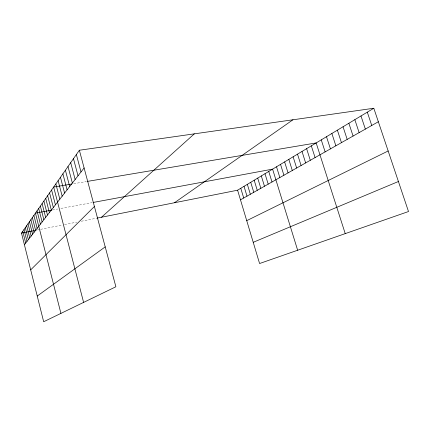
<?xml version="1.0" encoding="UTF-8"?>
<svg xmlns="http://www.w3.org/2000/svg" width="430" height="430" viewBox="0 0 430 430"><rect width="100%" height="100%" fill="white"/><g stroke="black" fill="none" stroke-linecap="round" stroke-linejoin="round"><path stroke-width="0.32" stroke-dasharray="2.15 1.61" d="M37.426 229.959L39.931 229.464M40.56 229.34L62.13 225.051M64.548 224.573L76.782 222.143M81.297 221.246L96.508 218.225M52.562 209.98L57.733 209.018M60.963 208.421L92.267 202.611M73.729 183.691L86.344 181.573"/><path stroke-width="0.64" d="M79.362 150.242L115.885 286.767L43.666 321.748L21.5 233.125L79.362 150.242L373.81 108.252L408.5 211.528L259.586 263.525L237.591 190.2L373.81 108.252M24.402 244.74L84.103 167.969M30.691 269.868L94.406 206.497M101.507 217.231L194.333 133.848M37.238 296.05L105.216 246.879M174.472 202.74L292.932 119.787M240.483 199.837L378.341 121.744M246.729 220.66L388.161 150.978M253.222 242.31L398.416 181.503M21.5 233.125L36.163 230.211M97.132 218.101L237.591 190.2M51.256 210.222L35.437 213.156L60.92 313.389M93.493 202.385L272.593 169.146L297.651 250.233M71.805 184.013L53.653 187.066L83.608 302.403M87.591 181.363L316.158 142.937L345.225 233.619M367.306 112.165L371.756 125.474M360.985 115.966L365.355 129.102M354.841 119.664L359.131 132.628M348.864 123.259L353.073 136.057M343.043 126.764L347.182 139.395M337.383 130.166L341.452 142.642M331.869 133.488L335.868 145.802M326.494 136.719L330.428 148.887M321.258 139.868L325.128 151.887M311.325 145.845L315.077 157.584M306.612 148.678L310.304 160.288M302.01 151.451L305.644 162.927M297.512 154.155L301.091 165.502M293.12 156.799L296.646 168.023M288.826 159.379L292.303 170.479M284.628 161.906L288.057 172.887M280.527 164.373L283.908 175.236M276.517 166.786L279.849 177.536M268.75 171.457L271.997 181.987M264.993 173.715L268.196 184.137M261.316 175.929L264.471 186.244M257.715 178.095L260.833 188.308M254.189 180.218L257.264 190.329M250.733 182.299L253.77 192.307M247.347 184.33L250.346 194.247M244.03 186.33L246.992 196.15M240.778 188.281L243.708 198.01M76.363 154.531L81.007 171.952M73.476 158.67L78.023 175.784M70.687 162.664L75.142 179.487M67.999 166.512L72.369 183.056M65.403 170.232L69.687 186.507M62.893 173.827L67.096 189.834M60.469 177.3L64.591 193.054M58.12 180.665L62.173 196.171M55.852 183.916L59.829 199.187M51.584 190.028L55.422 204.847M49.574 192.903L53.352 207.513M47.628 195.698L51.342 210.098M45.736 198.407L49.391 212.608M43.898 201.041L47.493 215.048M42.108 203.6L45.65 217.419M40.372 206.088L43.86 219.719M38.684 208.507L42.113 221.961M37.039 210.867L40.42 224.143M33.879 215.392L37.163 228.33M32.363 217.564L35.599 230.34M30.885 219.682L34.072 232.302M29.439 221.751L32.589 234.216M28.036 223.761L31.137 236.081M26.665 225.728L29.724 237.898M25.327 227.642L28.348 239.671M24.021 229.512L26.999 241.402M22.747 231.34L25.687 243.09"/></g></svg>
